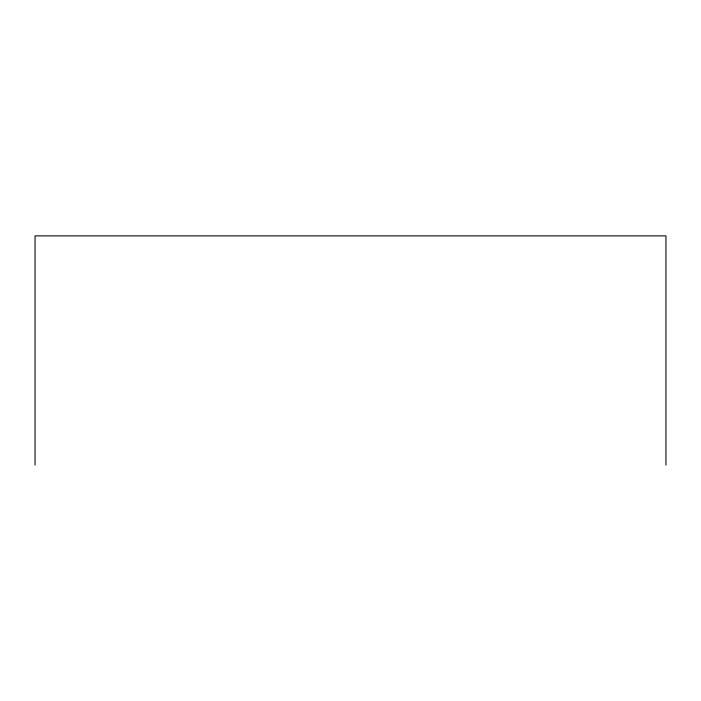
<?xml version="1.0" encoding="UTF-8"?>
<svg xmlns="http://www.w3.org/2000/svg" width="701" height="701" viewBox="0 0 701 701"><rect width="100%" height="100%" fill="white"/><g stroke="black" fill="none" stroke-linecap="round" stroke-linejoin="round"><path stroke-width="1.05" d="M665.95 465.113L665.95 235.886L35.05 235.886L35.05 465.113"/></g></svg>
